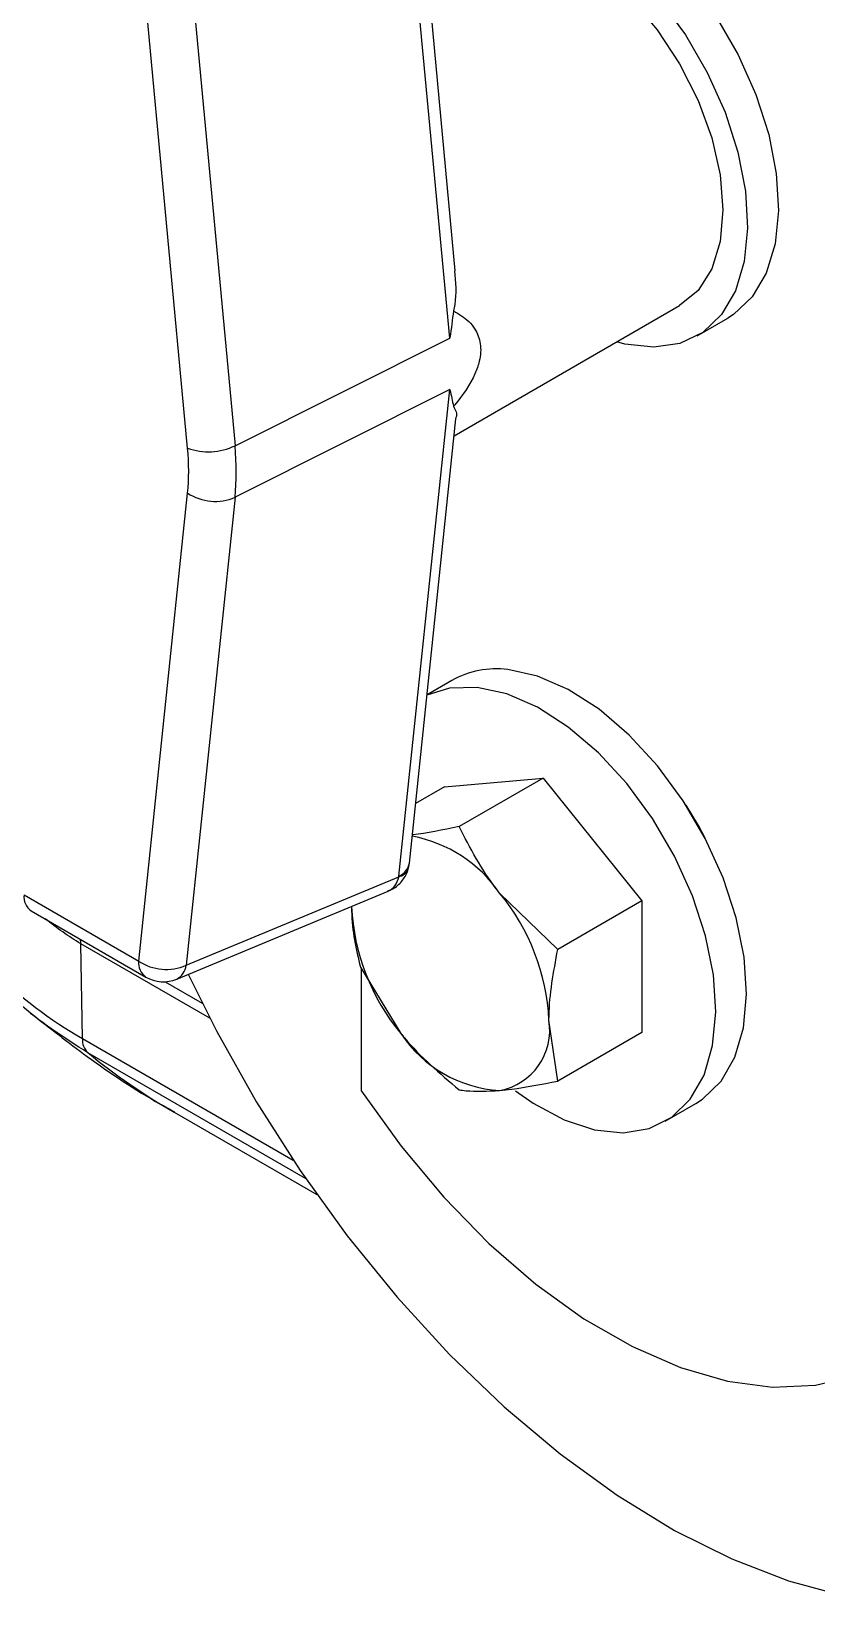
# Model space of a CAD drawing. Extents: x 8 to 113, y 1 to 87.
# Drawn here: x 75.887 to 77.293, y 5.238 to 8.04 of the extents above; entities that cross this region are included whole.
import ezdxf

# ---------------------------------------------------------------- set-up
doc = ezdxf.new("R2010")
doc.units = 0
doc.header["$MEASUREMENT"] = 0
doc.layers.add('OBJECT', color=7, linetype='CONTINUOUS')

msp = doc.modelspace()

# ---------------------------------------------------------------- linework, layer by layer
at = {"layer": 'OBJECT'}
for p, q in [((76.646, 7.6114), (76.5639, 8.4913)), ((76.6361, 7.4908), (76.5449, 8.4674)), ((76.1667, 7.2939), (76.079, 8.2334)), ((76.1639, 8.2376), (76.2516, 7.2981)), ((76.6439, 7.3157), (77.0477, 7.5489)), ((77.079, 7.4947), (77.1341, 7.5266)), ((76.2516, 7.2981), (76.6361, 7.4908)), ((76.6361, 7.3986), (76.2516, 7.2059)), ((76.5449, 6.5273), (76.6361, 7.3986)), ((76.5638, 6.5505), (76.6471, 7.3463)), ((76.079, 6.3749), (76.1667, 7.2132)), ((76.2516, 7.2059), (76.1639, 6.3676)), ((76.6396, 6.8776), (76.5954, 6.8521)), ((76.6264, 6.6868), (76.8031, 6.7026)), ((76.8031, 6.7026), (76.6528, 6.6157)), ((76.8031, 6.7026), (76.9799, 6.4827)), ((76.6264, 6.6868), (76.575, 6.6571)), ((76.1639, 6.3676), (76.5447, 6.5261)), ((75.8737, 6.4934), (76.079, 6.3749)), ((76.1472, 6.3427), (76.526, 6.5004)), ((76.8295, 6.3958), (76.7254, 6.4967)), ((76.9799, 6.4827), (76.8295, 6.3958)), ((76.9799, 6.4827), (76.9799, 6.2469)), ((75.8867, 6.4647), (76.0919, 6.3463)), ((75.9781, 6.2362), (75.9755, 6.406)), ((76.2065, 6.2727), (75.9755, 6.406)), ((76.476, 6.3642), (76.5486, 6.2452)), ((76.4779, 6.1421), (76.4779, 6.3611)), ((76.1265, 6.338), (76.1929, 6.2997)), ((76.8295, 6.1601), (76.8137, 6.2689)), ((75.9781, 6.2362), (76.3557, 6.0182)), ((76.9799, 6.2469), (76.8295, 6.1601)), ((76.3777, 5.9857), (75.9882, 6.2105)), ((77.0219, 6.0879), (77.077, 6.1198)), ((76.1425, 6.1042), (76.3979, 5.9568))]:
    msp.add_line(p, q, dxfattribs=at)
at = {"layer": 'OBJECT', "flags": 128}
for points in [[(76.6967, 8.2844), (76.7062, 8.2894), (76.7503, 8.3029), (76.7996, 8.3036), (76.8527, 8.2915), (76.9078, 8.267), (76.9632, 8.2309), (77.017, 8.1843), (77.0675, 8.1287), (77.1132, 8.066), (77.1525, 7.9981), (77.1841, 7.9273), (77.2072, 7.8557), (77.2208, 7.7858), (77.2247, 7.7196), (77.2186, 7.6595), (77.2028, 7.6073), (77.1777, 7.5646), (77.1442, 7.5329), (77.1341, 7.5266)], [(76.5906, 8.2045), (76.6137, 8.2318), (76.6511, 8.2576), (76.6951, 8.2711), (76.7445, 8.2717), (76.7976, 8.2596), (76.8527, 8.2351), (76.908, 8.199), (76.9618, 8.1524), (77.0124, 8.0969), (77.058, 8.0342), (77.0973, 7.9663), (77.129, 7.8954), (77.152, 7.8239), (77.1657, 7.7539), (77.1695, 7.6878), (77.1634, 7.6277), (77.1476, 7.5754), (77.1225, 7.5328), (77.089, 7.5011), (77.0482, 7.4814), (77.0013, 7.4743), (76.9498, 7.48), (76.935, 7.4838)], [(76.6728, 8.1984), (76.7129, 8.2133), (76.7588, 8.2151), (76.8085, 8.2038), (76.8602, 8.1798), (76.912, 8.1441), (76.9617, 8.098), (77.0076, 8.0432), (77.0477, 7.9819), (77.0807, 7.9165), (77.1052, 7.8494), (77.1203, 7.7832), (77.1254, 7.7206), (77.1203, 7.6638), (77.1052, 7.615), (77.0807, 7.5762), (77.0477, 7.5489), (77.0477, 7.5489)], [(77.077, 6.1198), (77.0888, 6.1273), (77.1219, 6.1596), (77.1466, 6.2027), (77.162, 6.2553), (77.1676, 6.3158), (77.1633, 6.3821), (77.1492, 6.4522), (77.1258, 6.5238), (77.0937, 6.5945), (77.0541, 6.6622), (77.0082, 6.7247), (76.9575, 6.7798), (76.9035, 6.826), (76.8482, 6.8616), (76.7931, 6.8855), (76.7402, 6.897)], [(76.685, 6.8652), (76.6359, 6.8639), (76.5953, 6.8514)], [(76.754, 6.1425), (76.7855, 6.1204), (76.8409, 6.0905), (76.8952, 6.0727), (76.9464, 6.0675), (76.9931, 6.0752), (77.0336, 6.0955), (77.0668, 6.1277), (77.0914, 6.1708), (77.1068, 6.2235), (77.1125, 6.2839), (77.1082, 6.3503), (77.0941, 6.4204), (77.0706, 6.4919), (77.0386, 6.5627), (76.9989, 6.6304), (76.953, 6.6928), (76.9023, 6.748), (76.8484, 6.7941), (76.793, 6.8297), (76.738, 6.8537), (76.685, 6.8652), (76.685, 6.8652)], [(77.0935, 6.5949), (77.0815, 6.6177), (77.0592, 6.6543)], [(76.1679, 6.3513), (76.2188, 6.2489), (76.2901, 6.1221), (76.3681, 5.9997), (76.4523, 5.8829), (76.5418, 5.7727), (76.6358, 5.6702), (76.7334, 5.5764), (76.8337, 5.4922), (76.9358, 5.4182), (77.0386, 5.3553), (77.1412, 5.3041), (77.2427, 5.2649), (77.342, 5.2382)], [(76.4779, 6.1421), (76.5488, 6.0435), (76.6253, 5.9521), (76.7062, 5.8693), (76.7904, 5.7964), (76.8764, 5.7344), (76.9632, 5.6844), (77.0493, 5.6469), (77.1334, 5.6227), (77.2143, 5.612), (77.2908, 5.6151), (77.3618, 5.6319)]]:
    msp.add_lwpolyline(points, dxfattribs=at)
at = {"layer": 'OBJECT'}
for centre, radius, start, end in [((80.1653, 7.6336), 4.6485, 154.5679, 177.026), ((76.2042, 7.395), 0.1079, 249.6366, 296.0393), ((76.2158, 7.2871), 0.0888, 236.3972, 293.7531), ((76.7191, 6.7363), 0.1621, 82.525, 119.3754), ((76.5241, 6.3587), 0.244, 34.422, 79.4287), ((76.5411, 6.5479), 0.0221, 279.341, 339.2628), ((76.5336, 6.5558), 0.0307, 291.69, 349.9898), ((75.9038, 6.4897), 0.0303, 173.0952, 235.5933), ((76.8435, 6.4906), 0.3837, 182.6393, 219.7721), ((76.4304, 6.2512), 0.3837, 2.6393, 39.7721), ((75.9264, 6.4055), 0.0491, 0.6013, 9.8016), ((76.109, 6.3712), 0.0303, 173.0952, 235.5933), ((76.1281, 6.4488), 0.0888, 236.3974, 293.7525), ((76.1333, 6.3701), 0.0307, 296.8902, 355.341), ((76.1232, 6.4004), 0.0625, 240.0027, 292.599), ((76.7052, 6.2512), 0.1099, 280.5467, 9.2519), ((76.0109, 6.2343), 0.0328, 176.702, 226.3597), ((76.739, 6.3709), 0.2282, 213.4347, 266.5706), ((76.7323, 7.1252), 1.1791, 230.8731, 239.9873)]:
    msp.add_arc(centre, radius, start, end, dxfattribs=at)
for centre, major_axis, ratio, start_param, end_param in [((75.8585, 7.4314), (-0.2198, 0.3789), 0.577378, 3.811433, 4.03777), ((75.9027, 7.4569), (-0.2476, 0.4349), 0.57231, 3.816377, 4.042714), ((76.4981, 6.5564), (-0.0308, 0.0546), 0.662604, 3.062266, 3.806936), ((76.5393, 6.5245), (0.00472, 0.00591), 0.543451, 5.374024, 5.580147)]:
    msp.add_ellipse(centre, major_axis=major_axis, ratio=ratio, start_param=start_param, end_param=end_param, dxfattribs=at)
for points, knots in [([(76.6445, 7.6114), (76.6465, 7.591), (76.6487, 7.5669), (76.6436, 7.5433), (76.6427, 7.5396)], [0, 0, 0, 0, 0.843835, 1, 1, 1, 1]), ([(76.6427, 7.5396), (76.6408, 7.5235), (76.6389, 7.5071), (76.6361, 7.4911), (76.6361, 7.4908)], [0, 0, 0, 0, 0.982725, 1, 1, 1, 1]), ([(76.6427, 7.5396), (76.6524, 7.5339), (76.6672, 7.5251), (76.6837, 7.5049), (76.6928, 7.4815), (76.691, 7.4527), (76.6776, 7.4146), (76.6588, 7.3875), (76.6435, 7.3695), (76.6427, 7.3686)], [0, 0, 0, 0, 0.190458, 0.293194, 0.446601, 0.600718, 0.707922, 0.98553, 1, 1, 1, 1]), ([(76.6361, 7.3986), (76.6361, 7.3985), (76.6389, 7.388), (76.6408, 7.3782), (76.6427, 7.3686)], [0, 0, 0, 0, 0.01728, 1, 1, 1, 1]), ([(76.6427, 7.3686), (76.6464, 7.3619), (76.6504, 7.3545), (76.6465, 7.347), (76.6461, 7.3462)], [0, 0, 0, 0, 0.895914, 1, 1, 1, 1]), ([(76.6528, 6.6157), (76.6235, 6.6098), (76.5938, 6.6037), (76.5695, 6.601), (76.5691, 6.601)], [0, 0, 0, 0, 0.983708, 1, 1, 1, 1]), ([(76.7254, 6.4967), (76.7233, 6.4993), (76.6937, 6.5366), (76.6725, 6.5776), (76.6528, 6.6157)], [0, 0, 0, 0, 0.070214, 1, 1, 1, 1]), ([(76.5252, 6.5009), (76.5273, 6.5015), (76.5363, 6.5041), (76.549, 6.5153), (76.5583, 6.529), (76.5611, 6.5379), (76.5618, 6.5401)], [0, 0, 0, 0, 0.119175, 0.498287, 0.87619, 1, 1, 1, 1]), ([(76.5618, 6.5401), (76.562, 6.5409), (76.5629, 6.5443), (76.5634, 6.5478), (76.5638, 6.5505)], [0, 0, 0, 0, 0.233892, 1, 1, 1, 1]), ([(75.6939, 6.528), (75.6939, 6.528), (75.7098, 6.4957), (75.7484, 6.4376), (75.8374, 6.3327), (75.9197, 6.2699), (75.9781, 6.2362), (75.9781, 6.2362)], [0, 0, 0, 0, 0.000004, 0.259099, 0.518181, 0.999995, 1, 1, 1, 1]), ([(76.4602, 6.473), (76.4602, 6.4702), (76.4604, 6.4305), (76.4685, 6.3962), (76.476, 6.3642)], [0, 0, 0, 0, 0.070214, 1, 1, 1, 1]), ([(75.9755, 6.406), (75.9755, 6.406), (75.9531, 6.419), (75.9324, 6.4346), (75.9117, 6.4503)], [0, 0, 0, 0, 0.000025, 1, 1, 1, 1]), ([(76.8137, 6.2689), (76.8138, 6.2717), (76.814, 6.3116), (76.822, 6.3553), (76.8295, 6.3958)], [0, 0, 0, 0, 0.070214, 1, 1, 1, 1]), ([(75.9882, 6.2105), (75.9446, 6.2382), (75.8694, 6.286), (75.8133, 6.3533), (75.7897, 6.3816)], [0, 0, 0, 0, 0.579571, 1, 1, 1, 1]), ([(75.8855, 6.2816), (75.919, 6.2555), (75.9936, 6.1974), (76.0801, 6.1388), (76.1344, 6.1097), (76.1429, 6.1051)], [0, 0, 0, 0, 0.40812, 0.907823, 1, 1, 1, 1]), ([(76.5486, 6.2452), (76.5507, 6.2426), (76.5808, 6.2056), (76.6181, 6.1738), (76.6528, 6.1443)], [0, 0, 0, 0, 0.0702143, 1, 1, 1, 1]), ([(76.6528, 6.1443), (76.6569, 6.1437), (76.6763, 6.1409), (76.7037, 6.1421), (76.7254, 6.1431)], [0, 0, 0, 0, 0.211001, 1, 1, 1, 1]), ([(76.7254, 6.1431), (76.7325, 6.1438), (76.7631, 6.1469), (76.8007, 6.1544), (76.8295, 6.1601)], [0, 0, 0, 0, 0.231849, 1, 1, 1, 1])]:
    msp.add_open_spline(points, degree=3, knots=knots, dxfattribs=at)

doc.saveas('drawing.dxf')
